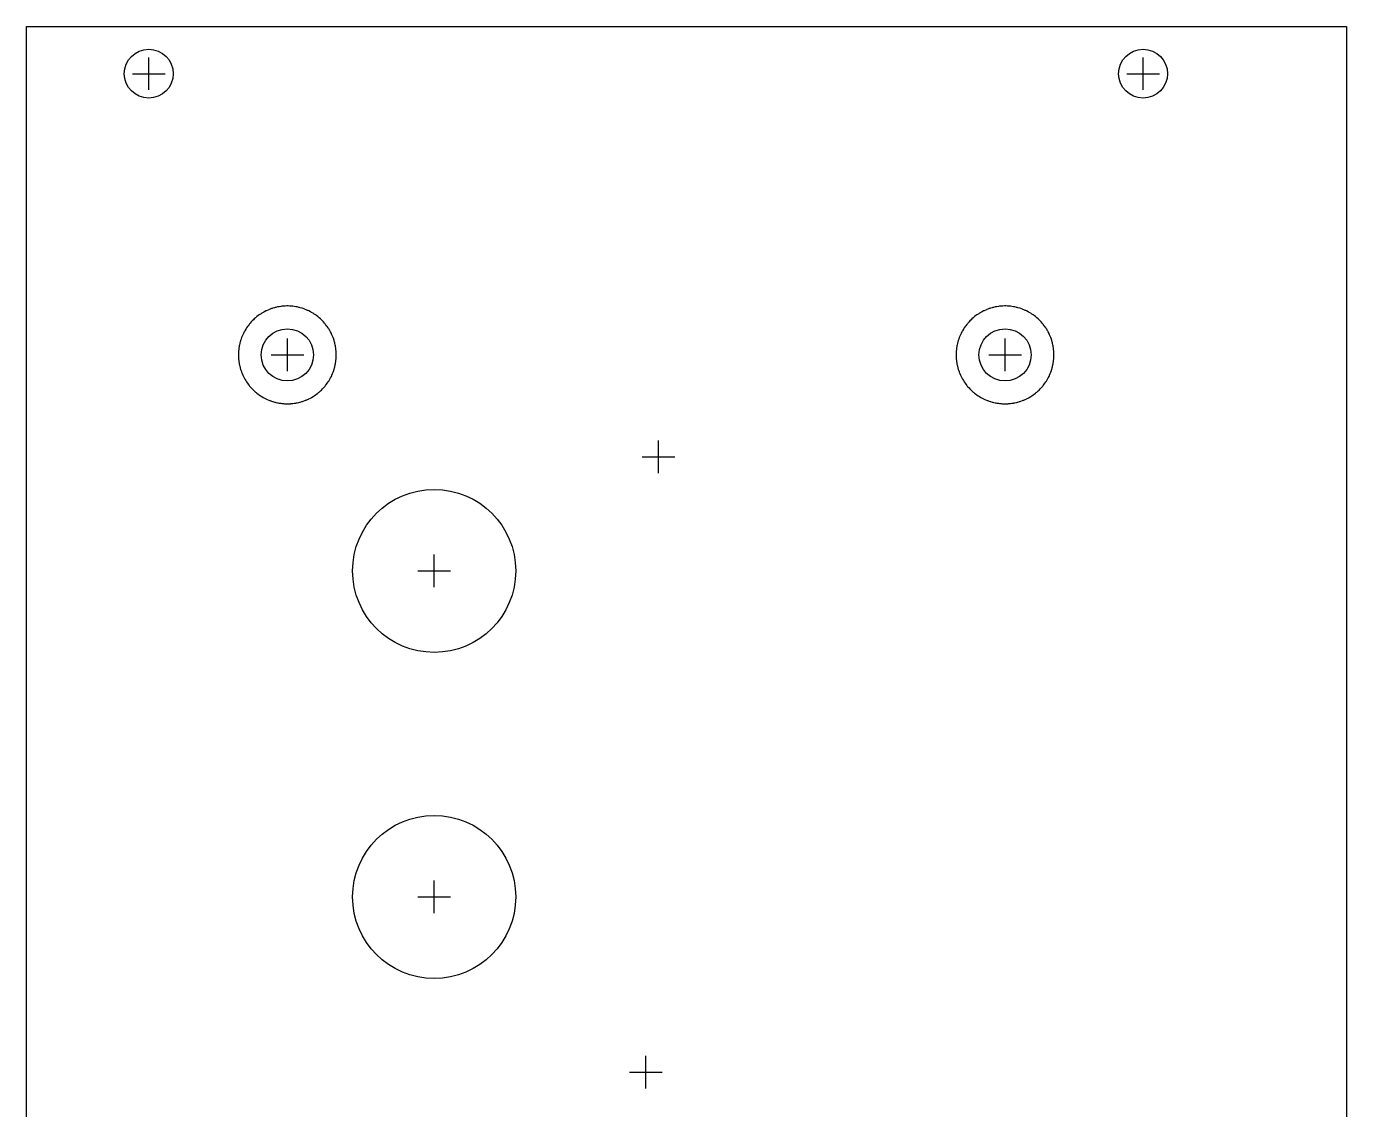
# Model space of a CAD drawing. Header units: millimetres. Extents: x -1 to 81, y -1 to 128.
# Drawn here: x 0 to 80.9, y 62 to 128.4 of the extents above; entities that cross this region are included whole.
import ezdxf

# ---------------------------------------------------------------- set-up
doc = ezdxf.new("R2010")
doc.units = ezdxf.units.MM
doc.layers.add('Contour', color=7, linetype='CONTINUOUS')
doc.layers.add('Reference_points', color=1, linetype='CONTINUOUS')

msp = doc.modelspace()

# ---------------------------------------------------------------- linework, layer by layer
at = {"layer": 'Contour', "color": 7, "linetype": 'CONTINUOUS'}
for p, q in [((0, 0), (0, 128.4)), ((0, 128.4), (80.94, 128.4)), ((80.94, 128.4), (80.94, 0)), ((14.592, 110.899), (14.545, 110.874)), ((14.592, 110.899), (14.545, 110.874)), ((14.682, 110.945), (14.592, 110.899)), ((14.682, 110.945), (14.592, 110.899)), ((14.713, 110.96), (14.682, 110.945)), ((14.713, 110.96), (14.682, 110.945)), ((14.761, 110.982), (14.713, 110.96)), ((14.761, 110.982), (14.713, 110.96)), ((14.853, 111.022), (14.761, 110.982)), ((14.853, 111.022), (14.761, 110.982)), ((14.89, 111.037), (14.853, 111.022)), ((14.89, 111.037), (14.853, 111.022)), ((14.939, 111.056), (14.89, 111.037)), ((14.939, 111.056), (14.89, 111.037)), ((15.034, 111.09), (14.939, 111.056)), ((15.034, 111.09), (14.939, 111.056)), ((15.063, 111.1), (15.034, 111.09)), ((15.063, 111.1), (15.034, 111.09)), ((15.114, 111.116), (15.063, 111.1)), ((15.114, 111.116), (15.063, 111.1)), ((15.21, 111.144), (15.114, 111.116)), ((15.21, 111.144), (15.114, 111.116)), ((15.244, 111.153), (15.21, 111.144)), ((15.244, 111.153), (15.21, 111.144)), ((15.295, 111.166), (15.244, 111.153)), ((15.295, 111.166), (15.244, 111.153)), ((15.393, 111.188), (15.295, 111.166)), ((15.393, 111.188), (15.295, 111.166)), ((15.438, 111.197), (15.393, 111.188)), ((15.438, 111.197), (15.393, 111.188)), ((15.49, 111.206), (15.438, 111.197)), ((15.49, 111.206), (15.438, 111.197)), ((15.589, 111.221), (15.49, 111.206)), ((15.589, 111.221), (15.49, 111.206)), ((15.661, 111.23), (15.589, 111.221)), ((15.661, 111.23), (15.589, 111.221)), ((15.762, 111.24), (15.661, 111.23)), ((15.762, 111.24), (15.661, 111.23)), ((15.805, 111.244), (15.762, 111.24)), ((15.805, 111.244), (15.762, 111.24)), ((15.858, 111.246), (15.805, 111.244)), ((15.858, 111.246), (15.805, 111.244)), ((15.958, 111.249), (15.858, 111.246)), ((15.958, 111.249), (15.858, 111.246)), ((15.989, 111.25), (15.958, 111.249)), ((15.989, 111.25), (15.958, 111.249)), ((16.042, 111.249), (15.989, 111.25)), ((16.042, 111.249), (15.989, 111.25)), ((16.142, 111.246), (16.042, 111.249)), ((16.142, 111.246), (16.042, 111.249)), ((16.185, 111.244), (16.142, 111.246)), ((16.185, 111.244), (16.142, 111.246)), ((16.238, 111.24), (16.185, 111.244)), ((16.238, 111.24), (16.185, 111.244)), ((16.339, 111.23), (16.238, 111.24)), ((16.339, 111.23), (16.238, 111.24)), ((16.411, 111.221), (16.339, 111.23)), ((16.411, 111.221), (16.339, 111.23)), ((16.51, 111.206), (16.411, 111.221)), ((16.51, 111.206), (16.411, 111.221)), ((16.555, 111.199), (16.51, 111.206)), ((16.555, 111.199), (16.51, 111.206)), ((16.607, 111.188), (16.555, 111.199)), ((16.607, 111.188), (16.555, 111.199)), ((16.705, 111.166), (16.607, 111.188)), ((16.705, 111.166), (16.607, 111.188)), ((16.739, 111.158), (16.705, 111.166)), ((16.739, 111.158), (16.705, 111.166)), ((16.79, 111.144), (16.739, 111.158)), ((16.79, 111.144), (16.739, 111.158)), ((16.886, 111.116), (16.79, 111.144)), ((16.886, 111.116), (16.79, 111.144)), ((16.916, 111.107), (16.886, 111.116)), ((16.916, 111.107), (16.886, 111.116)), ((16.966, 111.09), (16.916, 111.107)), ((16.966, 111.09), (16.916, 111.107)), ((17.061, 111.056), (16.966, 111.09)), ((17.061, 111.056), (16.966, 111.09)), ((17.098, 111.042), (17.061, 111.056)), ((17.098, 111.042), (17.061, 111.056)), ((17.147, 111.022), (17.098, 111.042)), ((17.147, 111.022), (17.098, 111.042)), ((17.239, 110.982), (17.147, 111.022)), ((17.239, 110.982), (17.147, 111.022)), ((17.271, 110.968), (17.239, 110.982)), ((17.271, 110.968), (17.239, 110.982)), ((17.318, 110.945), (17.271, 110.968)), ((17.318, 110.945), (17.271, 110.968)), ((17.408, 110.899), (17.318, 110.945)), ((17.408, 110.899), (17.318, 110.945)), ((17.439, 110.882), (17.408, 110.899)), ((17.439, 110.882), (17.408, 110.899)), ((58.592, 110.899), (58.545, 110.874)), ((58.592, 110.899), (58.545, 110.874)), ((58.682, 110.945), (58.592, 110.899)), ((58.682, 110.945), (58.592, 110.899)), ((58.713, 110.96), (58.682, 110.945)), ((58.713, 110.96), (58.682, 110.945)), ((58.761, 110.982), (58.713, 110.96)), ((58.761, 110.982), (58.713, 110.96)), ((58.853, 111.022), (58.761, 110.982)), ((58.853, 111.022), (58.761, 110.982)), ((58.89, 111.037), (58.853, 111.022)), ((58.89, 111.037), (58.853, 111.022)), ((58.939, 111.056), (58.89, 111.037)), ((58.939, 111.056), (58.89, 111.037)), ((59.034, 111.09), (58.939, 111.056)), ((59.034, 111.09), (58.939, 111.056)), ((59.063, 111.1), (59.034, 111.09)), ((59.063, 111.1), (59.034, 111.09)), ((59.114, 111.116), (59.063, 111.1)), ((59.114, 111.116), (59.063, 111.1)), ((59.21, 111.144), (59.114, 111.116)), ((59.21, 111.144), (59.114, 111.116)), ((59.244, 111.153), (59.21, 111.144)), ((59.244, 111.153), (59.21, 111.144)), ((59.295, 111.166), (59.244, 111.153)), ((59.295, 111.166), (59.244, 111.153)), ((59.393, 111.188), (59.295, 111.166)), ((59.393, 111.188), (59.295, 111.166)), ((59.438, 111.197), (59.393, 111.188)), ((59.438, 111.197), (59.393, 111.188)), ((59.49, 111.206), (59.438, 111.197)), ((59.49, 111.206), (59.438, 111.197)), ((59.589, 111.221), (59.49, 111.206)), ((59.589, 111.221), (59.49, 111.206)), ((59.661, 111.23), (59.589, 111.221)), ((59.661, 111.23), (59.589, 111.221)), ((59.762, 111.24), (59.661, 111.23)), ((59.762, 111.24), (59.661, 111.23)), ((59.805, 111.244), (59.762, 111.24)), ((59.805, 111.244), (59.762, 111.24)), ((59.858, 111.246), (59.805, 111.244)), ((59.858, 111.246), (59.805, 111.244)), ((59.958, 111.249), (59.858, 111.246)), ((59.958, 111.249), (59.858, 111.246)), ((59.989, 111.25), (59.958, 111.249)), ((59.989, 111.25), (59.958, 111.249)), ((60.042, 111.249), (59.989, 111.25)), ((60.042, 111.249), (59.989, 111.25)), ((60.142, 111.246), (60.042, 111.249)), ((60.142, 111.246), (60.042, 111.249)), ((60.185, 111.244), (60.142, 111.246)), ((60.185, 111.244), (60.142, 111.246)), ((60.238, 111.24), (60.185, 111.244)), ((60.238, 111.24), (60.185, 111.244)), ((60.339, 111.23), (60.238, 111.24)), ((60.339, 111.23), (60.238, 111.24)), ((60.411, 111.221), (60.339, 111.23)), ((60.411, 111.221), (60.339, 111.23)), ((60.51, 111.206), (60.411, 111.221)), ((60.51, 111.206), (60.411, 111.221)), ((60.555, 111.199), (60.51, 111.206)), ((60.555, 111.199), (60.51, 111.206)), ((60.607, 111.188), (60.555, 111.199)), ((60.607, 111.188), (60.555, 111.199)), ((60.705, 111.166), (60.607, 111.188)), ((60.705, 111.166), (60.607, 111.188)), ((60.739, 111.158), (60.705, 111.166)), ((60.739, 111.158), (60.705, 111.166)), ((60.79, 111.144), (60.739, 111.158)), ((60.79, 111.144), (60.739, 111.158)), ((60.886, 111.116), (60.79, 111.144)), ((60.886, 111.116), (60.79, 111.144)), ((60.916, 111.107), (60.886, 111.116)), ((60.916, 111.107), (60.886, 111.116)), ((60.966, 111.09), (60.916, 111.107)), ((60.966, 111.09), (60.916, 111.107)), ((61.061, 111.056), (60.966, 111.09)), ((61.061, 111.056), (60.966, 111.09)), ((61.098, 111.042), (61.061, 111.056)), ((61.098, 111.042), (61.061, 111.056)), ((61.147, 111.022), (61.098, 111.042)), ((61.147, 111.022), (61.098, 111.042)), ((61.239, 110.982), (61.147, 111.022)), ((61.239, 110.982), (61.147, 111.022)), ((61.271, 110.968), (61.239, 110.982)), ((61.271, 110.968), (61.239, 110.982)), ((61.318, 110.945), (61.271, 110.968)), ((61.318, 110.945), (61.271, 110.968)), ((61.408, 110.899), (61.318, 110.945)), ((61.408, 110.899), (61.318, 110.945)), ((61.439, 110.882), (61.408, 110.899)), ((61.439, 110.882), (61.408, 110.899)), ((13.654, 110.119), (13.593, 110.039)), ((13.654, 110.119), (13.593, 110.039)), ((13.688, 110.163), (13.654, 110.119)), ((13.688, 110.163), (13.654, 110.119)), ((13.723, 110.203), (13.688, 110.163)), ((13.723, 110.203), (13.688, 110.163)), ((13.79, 110.278), (13.723, 110.203)), ((13.79, 110.278), (13.723, 110.203)), ((13.844, 110.335), (13.79, 110.278)), ((13.844, 110.335), (13.79, 110.278)), ((13.915, 110.406), (13.844, 110.335)), ((13.915, 110.406), (13.844, 110.335)), ((13.972, 110.46), (13.915, 110.406)), ((13.972, 110.46), (13.915, 110.406)), ((14.047, 110.527), (13.972, 110.46)), ((14.047, 110.527), (13.972, 110.46)), ((14.09, 110.563), (14.047, 110.527)), ((14.09, 110.563), (14.047, 110.527)), ((14.131, 110.596), (14.09, 110.563)), ((14.131, 110.596), (14.09, 110.563)), ((14.211, 110.657), (14.131, 110.596)), ((14.211, 110.657), (14.131, 110.596)), ((14.267, 110.698), (14.211, 110.657)), ((14.267, 110.698), (14.211, 110.657)), ((14.35, 110.755), (14.267, 110.698)), ((14.35, 110.755), (14.267, 110.698)), ((14.384, 110.777), (14.35, 110.755)), ((14.384, 110.777), (14.35, 110.755)), ((14.429, 110.805), (14.384, 110.777)), ((14.429, 110.805), (14.384, 110.777)), ((14.515, 110.856), (14.429, 110.805)), ((14.515, 110.856), (14.429, 110.805)), ((14.545, 110.874), (14.515, 110.856)), ((14.545, 110.874), (14.515, 110.856)), ((17.485, 110.856), (17.439, 110.882)), ((17.485, 110.856), (17.439, 110.882)), ((17.571, 110.805), (17.485, 110.856)), ((17.571, 110.805), (17.485, 110.856)), ((17.605, 110.784), (17.571, 110.805)), ((17.605, 110.784), (17.571, 110.805)), ((17.65, 110.755), (17.605, 110.784)), ((17.65, 110.755), (17.605, 110.784)), ((17.733, 110.698), (17.65, 110.755)), ((17.733, 110.698), (17.65, 110.755)), ((17.789, 110.657), (17.733, 110.698)), ((17.789, 110.657), (17.733, 110.698)), ((17.869, 110.596), (17.789, 110.657)), ((17.869, 110.596), (17.789, 110.657)), ((17.913, 110.562), (17.869, 110.596)), ((17.913, 110.562), (17.869, 110.596)), ((17.953, 110.527), (17.913, 110.562)), ((17.953, 110.527), (17.913, 110.562)), ((18.028, 110.46), (17.953, 110.527)), ((18.028, 110.46), (17.953, 110.527)), ((18.085, 110.406), (18.028, 110.46)), ((18.085, 110.406), (18.028, 110.46)), ((18.156, 110.335), (18.085, 110.406)), ((18.156, 110.335), (18.085, 110.406)), ((18.21, 110.278), (18.156, 110.335)), ((18.21, 110.278), (18.156, 110.335)), ((18.277, 110.203), (18.21, 110.278)), ((18.277, 110.203), (18.21, 110.278)), ((18.313, 110.16), (18.277, 110.203)), ((18.313, 110.16), (18.277, 110.203)), ((18.346, 110.119), (18.313, 110.16)), ((18.346, 110.119), (18.313, 110.16)), ((18.407, 110.039), (18.346, 110.119)), ((18.407, 110.039), (18.346, 110.119)), ((57.654, 110.119), (57.593, 110.039)), ((57.654, 110.119), (57.593, 110.039)), ((57.688, 110.163), (57.654, 110.119)), ((57.688, 110.163), (57.654, 110.119)), ((57.723, 110.203), (57.688, 110.163)), ((57.723, 110.203), (57.688, 110.163)), ((57.79, 110.278), (57.723, 110.203)), ((57.79, 110.278), (57.723, 110.203)), ((57.844, 110.335), (57.79, 110.278)), ((57.844, 110.335), (57.79, 110.278)), ((57.915, 110.406), (57.844, 110.335)), ((57.915, 110.406), (57.844, 110.335)), ((57.972, 110.46), (57.915, 110.406)), ((57.972, 110.46), (57.915, 110.406)), ((58.047, 110.527), (57.972, 110.46)), ((58.047, 110.527), (57.972, 110.46)), ((58.09, 110.563), (58.047, 110.527)), ((58.09, 110.563), (58.047, 110.527)), ((58.131, 110.596), (58.09, 110.563)), ((58.131, 110.596), (58.09, 110.563)), ((58.211, 110.657), (58.131, 110.596)), ((58.211, 110.657), (58.131, 110.596)), ((58.267, 110.698), (58.211, 110.657)), ((58.267, 110.698), (58.211, 110.657)), ((58.35, 110.755), (58.267, 110.698)), ((58.35, 110.755), (58.267, 110.698)), ((58.384, 110.777), (58.35, 110.755)), ((58.384, 110.777), (58.35, 110.755)), ((58.429, 110.805), (58.384, 110.777)), ((58.429, 110.805), (58.384, 110.777)), ((58.515, 110.856), (58.429, 110.805)), ((58.515, 110.856), (58.429, 110.805)), ((58.545, 110.874), (58.515, 110.856)), ((58.545, 110.874), (58.515, 110.856)), ((61.485, 110.856), (61.439, 110.882)), ((61.485, 110.856), (61.439, 110.882)), ((61.571, 110.805), (61.485, 110.856)), ((61.571, 110.805), (61.485, 110.856)), ((61.605, 110.784), (61.571, 110.805)), ((61.605, 110.784), (61.571, 110.805)), ((61.65, 110.755), (61.605, 110.784)), ((61.65, 110.755), (61.605, 110.784)), ((61.733, 110.698), (61.65, 110.755)), ((61.733, 110.698), (61.65, 110.755)), ((61.789, 110.657), (61.733, 110.698)), ((61.789, 110.657), (61.733, 110.698)), ((61.869, 110.596), (61.789, 110.657)), ((61.869, 110.596), (61.789, 110.657)), ((61.913, 110.562), (61.869, 110.596)), ((61.913, 110.562), (61.869, 110.596)), ((61.953, 110.527), (61.913, 110.562)), ((61.953, 110.527), (61.913, 110.562)), ((62.028, 110.46), (61.953, 110.527)), ((62.028, 110.46), (61.953, 110.527)), ((62.085, 110.406), (62.028, 110.46)), ((62.085, 110.406), (62.028, 110.46)), ((62.156, 110.335), (62.085, 110.406)), ((62.156, 110.335), (62.085, 110.406)), ((62.21, 110.278), (62.156, 110.335)), ((62.21, 110.278), (62.156, 110.335)), ((62.277, 110.203), (62.21, 110.278)), ((62.277, 110.203), (62.21, 110.278)), ((62.313, 110.16), (62.277, 110.203)), ((62.313, 110.16), (62.277, 110.203)), ((62.346, 110.119), (62.313, 110.16)), ((62.346, 110.119), (62.313, 110.16)), ((62.407, 110.039), (62.346, 110.119)), ((62.407, 110.039), (62.346, 110.119)), ((13.194, 109.311), (13.16, 109.216)), ((13.194, 109.311), (13.16, 109.216)), ((13.208, 109.348), (13.194, 109.311)), ((13.208, 109.348), (13.194, 109.311)), ((13.228, 109.397), (13.208, 109.348)), ((13.228, 109.397), (13.208, 109.348)), ((13.268, 109.489), (13.228, 109.397)), ((13.268, 109.489), (13.228, 109.397)), ((13.282, 109.521), (13.268, 109.489)), ((13.282, 109.521), (13.268, 109.489)), ((13.305, 109.568), (13.282, 109.521)), ((13.305, 109.568), (13.282, 109.521)), ((13.351, 109.658), (13.305, 109.568)), ((13.351, 109.658), (13.305, 109.568)), ((13.368, 109.689), (13.351, 109.658)), ((13.368, 109.689), (13.351, 109.658)), ((13.394, 109.735), (13.368, 109.689)), ((13.394, 109.735), (13.368, 109.689)), ((13.445, 109.821), (13.394, 109.735)), ((13.445, 109.821), (13.394, 109.735)), ((13.466, 109.855), (13.445, 109.821)), ((13.466, 109.855), (13.445, 109.821)), ((13.495, 109.9), (13.466, 109.855)), ((13.495, 109.9), (13.466, 109.855)), ((13.552, 109.983), (13.495, 109.9)), ((13.552, 109.983), (13.495, 109.9)), ((13.593, 110.039), (13.552, 109.983)), ((13.593, 110.039), (13.552, 109.983)), ((18.448, 109.983), (18.407, 110.039)), ((18.448, 109.983), (18.407, 110.039)), ((18.505, 109.9), (18.448, 109.983)), ((18.505, 109.9), (18.448, 109.983)), ((18.527, 109.866), (18.505, 109.9)), ((18.527, 109.866), (18.505, 109.9)), ((18.555, 109.821), (18.527, 109.866)), ((18.555, 109.821), (18.527, 109.866)), ((18.606, 109.735), (18.555, 109.821)), ((18.606, 109.735), (18.555, 109.821)), ((18.624, 109.705), (18.606, 109.735)), ((18.624, 109.705), (18.606, 109.735)), ((18.649, 109.658), (18.624, 109.705)), ((18.649, 109.658), (18.624, 109.705)), ((18.695, 109.568), (18.649, 109.658)), ((18.695, 109.568), (18.649, 109.658)), ((18.71, 109.537), (18.695, 109.568)), ((18.71, 109.537), (18.695, 109.568)), ((18.732, 109.489), (18.71, 109.537)), ((18.732, 109.489), (18.71, 109.537)), ((18.772, 109.397), (18.732, 109.489)), ((18.772, 109.397), (18.732, 109.489)), ((18.787, 109.36), (18.772, 109.397)), ((18.787, 109.36), (18.772, 109.397)), ((18.806, 109.311), (18.787, 109.36)), ((18.806, 109.311), (18.787, 109.36)), ((18.84, 109.216), (18.806, 109.311)), ((18.84, 109.216), (18.806, 109.311)), ((57.194, 109.311), (57.16, 109.216)), ((57.194, 109.311), (57.16, 109.216)), ((57.208, 109.348), (57.194, 109.311)), ((57.208, 109.348), (57.194, 109.311)), ((57.228, 109.397), (57.208, 109.348)), ((57.228, 109.397), (57.208, 109.348)), ((57.268, 109.489), (57.228, 109.397)), ((57.268, 109.489), (57.228, 109.397)), ((57.282, 109.521), (57.268, 109.489)), ((57.282, 109.521), (57.268, 109.489)), ((57.305, 109.568), (57.282, 109.521)), ((57.305, 109.568), (57.282, 109.521)), ((57.351, 109.658), (57.305, 109.568)), ((57.351, 109.658), (57.305, 109.568)), ((57.368, 109.689), (57.351, 109.658)), ((57.368, 109.689), (57.351, 109.658)), ((57.394, 109.735), (57.368, 109.689)), ((57.394, 109.735), (57.368, 109.689)), ((57.445, 109.821), (57.394, 109.735)), ((57.445, 109.821), (57.394, 109.735)), ((57.466, 109.855), (57.445, 109.821)), ((57.466, 109.855), (57.445, 109.821)), ((57.495, 109.9), (57.466, 109.855)), ((57.495, 109.9), (57.466, 109.855)), ((57.552, 109.983), (57.495, 109.9)), ((57.552, 109.983), (57.495, 109.9)), ((57.593, 110.039), (57.552, 109.983)), ((57.593, 110.039), (57.552, 109.983)), ((62.448, 109.983), (62.407, 110.039)), ((62.448, 109.983), (62.407, 110.039)), ((62.505, 109.9), (62.448, 109.983)), ((62.505, 109.9), (62.448, 109.983)), ((62.527, 109.866), (62.505, 109.9)), ((62.527, 109.866), (62.505, 109.9)), ((62.555, 109.821), (62.527, 109.866)), ((62.555, 109.821), (62.527, 109.866)), ((62.606, 109.735), (62.555, 109.821)), ((62.606, 109.735), (62.555, 109.821)), ((62.624, 109.705), (62.606, 109.735)), ((62.624, 109.705), (62.606, 109.735)), ((62.649, 109.658), (62.624, 109.705)), ((62.649, 109.658), (62.624, 109.705)), ((62.695, 109.568), (62.649, 109.658)), ((62.695, 109.568), (62.649, 109.658)), ((62.71, 109.537), (62.695, 109.568)), ((62.71, 109.537), (62.695, 109.568)), ((62.732, 109.489), (62.71, 109.537)), ((62.732, 109.489), (62.71, 109.537)), ((62.772, 109.397), (62.732, 109.489)), ((62.772, 109.397), (62.732, 109.489)), ((62.787, 109.36), (62.772, 109.397)), ((62.787, 109.36), (62.772, 109.397)), ((62.806, 109.311), (62.787, 109.36)), ((62.806, 109.311), (62.787, 109.36)), ((62.84, 109.216), (62.806, 109.311)), ((62.84, 109.216), (62.806, 109.311)), ((13.01, 108.488), (13.006, 108.435)), ((13.01, 108.488), (13.006, 108.435)), ((13.02, 108.589), (13.01, 108.488)), ((13.02, 108.589), (13.01, 108.488)), ((13.029, 108.661), (13.02, 108.589)), ((13.029, 108.661), (13.02, 108.589)), ((13.044, 108.76), (13.029, 108.661)), ((13.044, 108.76), (13.029, 108.661)), ((13.051, 108.805), (13.044, 108.76)), ((13.051, 108.805), (13.044, 108.76)), ((13.062, 108.857), (13.051, 108.805)), ((13.062, 108.857), (13.051, 108.805)), ((13.084, 108.955), (13.062, 108.857)), ((13.084, 108.955), (13.062, 108.857)), ((13.092, 108.989), (13.084, 108.955)), ((13.092, 108.989), (13.084, 108.955)), ((13.106, 109.04), (13.092, 108.989)), ((13.106, 109.04), (13.092, 108.989)), ((13.134, 109.136), (13.106, 109.04)), ((13.134, 109.136), (13.106, 109.04)), ((13.143, 109.166), (13.134, 109.136)), ((13.143, 109.166), (13.134, 109.136)), ((13.16, 109.216), (13.143, 109.166)), ((13.16, 109.216), (13.143, 109.166)), ((18.85, 109.187), (18.84, 109.216)), ((18.85, 109.187), (18.84, 109.216)), ((18.866, 109.136), (18.85, 109.187)), ((18.866, 109.136), (18.85, 109.187)), ((18.894, 109.04), (18.866, 109.136)), ((18.894, 109.04), (18.866, 109.136)), ((18.903, 109.006), (18.894, 109.04)), ((18.903, 109.006), (18.894, 109.04)), ((18.916, 108.955), (18.903, 109.006)), ((18.916, 108.955), (18.903, 109.006)), ((18.938, 108.857), (18.916, 108.955)), ((18.938, 108.857), (18.916, 108.955)), ((18.947, 108.812), (18.938, 108.857)), ((18.947, 108.812), (18.938, 108.857)), ((18.956, 108.76), (18.947, 108.812)), ((18.956, 108.76), (18.947, 108.812)), ((18.971, 108.661), (18.956, 108.76)), ((18.971, 108.661), (18.956, 108.76)), ((18.98, 108.589), (18.971, 108.661)), ((18.98, 108.589), (18.971, 108.661)), ((18.99, 108.488), (18.98, 108.589)), ((18.99, 108.488), (18.98, 108.589)), ((18.994, 108.445), (18.99, 108.488)), ((18.994, 108.445), (18.99, 108.488)), ((57.01, 108.488), (57.006, 108.435)), ((57.01, 108.488), (57.006, 108.435)), ((57.02, 108.589), (57.01, 108.488)), ((57.02, 108.589), (57.01, 108.488)), ((57.029, 108.661), (57.02, 108.589)), ((57.029, 108.661), (57.02, 108.589)), ((57.044, 108.76), (57.029, 108.661)), ((57.044, 108.76), (57.029, 108.661)), ((57.051, 108.805), (57.044, 108.76)), ((57.051, 108.805), (57.044, 108.76)), ((57.062, 108.857), (57.051, 108.805)), ((57.062, 108.857), (57.051, 108.805)), ((57.084, 108.955), (57.062, 108.857)), ((57.084, 108.955), (57.062, 108.857)), ((57.092, 108.989), (57.084, 108.955)), ((57.092, 108.989), (57.084, 108.955)), ((57.106, 109.04), (57.092, 108.989)), ((57.106, 109.04), (57.092, 108.989)), ((57.134, 109.136), (57.106, 109.04)), ((57.134, 109.136), (57.106, 109.04)), ((57.143, 109.166), (57.134, 109.136)), ((57.143, 109.166), (57.134, 109.136)), ((57.16, 109.216), (57.143, 109.166)), ((57.16, 109.216), (57.143, 109.166)), ((62.85, 109.187), (62.84, 109.216)), ((62.85, 109.187), (62.84, 109.216)), ((62.866, 109.136), (62.85, 109.187)), ((62.866, 109.136), (62.85, 109.187)), ((62.894, 109.04), (62.866, 109.136)), ((62.894, 109.04), (62.866, 109.136)), ((62.903, 109.006), (62.894, 109.04)), ((62.903, 109.006), (62.894, 109.04)), ((62.916, 108.955), (62.903, 109.006)), ((62.916, 108.955), (62.903, 109.006)), ((62.938, 108.857), (62.916, 108.955)), ((62.938, 108.857), (62.916, 108.955)), ((62.947, 108.812), (62.938, 108.857)), ((62.947, 108.812), (62.938, 108.857)), ((62.956, 108.76), (62.947, 108.812)), ((62.956, 108.76), (62.947, 108.812)), ((62.971, 108.661), (62.956, 108.76)), ((62.971, 108.661), (62.956, 108.76)), ((62.98, 108.589), (62.971, 108.661)), ((62.98, 108.589), (62.971, 108.661)), ((62.99, 108.488), (62.98, 108.589)), ((62.99, 108.488), (62.98, 108.589)), ((62.994, 108.445), (62.99, 108.488)), ((62.994, 108.445), (62.99, 108.488)), ((13.001, 108.292), (13, 108.239)), ((13.001, 108.292), (13, 108.239)), ((13, 108.239), (13.001, 108.208)), ((13, 108.239), (13.001, 108.208)), ((13.004, 108.392), (13.001, 108.292)), ((13.004, 108.392), (13.001, 108.292)), ((13.001, 108.208), (13.004, 108.108)), ((13.001, 108.208), (13.004, 108.108)), ((13.006, 108.435), (13.004, 108.392)), ((13.006, 108.435), (13.004, 108.392)), ((13.004, 108.108), (13.006, 108.055)), ((13.004, 108.108), (13.006, 108.055)), ((13.006, 108.055), (13.01, 108.012)), ((13.006, 108.055), (13.01, 108.012)), ((13.01, 108.012), (13.02, 107.911)), ((13.01, 108.012), (13.02, 107.911)), ((13.02, 107.911), (13.029, 107.839)), ((13.02, 107.911), (13.029, 107.839)), ((13.029, 107.839), (13.044, 107.74)), ((13.029, 107.839), (13.044, 107.74)), ((13.044, 107.74), (13.053, 107.688)), ((13.044, 107.74), (13.053, 107.688)), ((13.053, 107.688), (13.062, 107.643)), ((13.053, 107.688), (13.062, 107.643)), ((18.938, 107.643), (18.949, 107.695)), ((18.938, 107.643), (18.949, 107.695)), ((18.949, 107.695), (18.956, 107.74)), ((18.949, 107.695), (18.956, 107.74)), ((18.956, 107.74), (18.971, 107.839)), ((18.956, 107.74), (18.971, 107.839)), ((18.971, 107.839), (18.98, 107.911)), ((18.971, 107.839), (18.98, 107.911)), ((18.98, 107.911), (18.99, 108.012)), ((18.98, 107.911), (18.99, 108.012)), ((18.99, 108.012), (18.994, 108.065)), ((18.99, 108.012), (18.994, 108.065)), ((18.996, 108.392), (18.994, 108.445)), ((18.996, 108.392), (18.994, 108.445)), ((18.994, 108.065), (18.996, 108.108)), ((18.994, 108.065), (18.996, 108.108)), ((18.999, 108.292), (18.996, 108.392)), ((18.999, 108.292), (18.996, 108.392)), ((18.996, 108.108), (18.999, 108.208)), ((18.996, 108.108), (18.999, 108.208)), ((19, 108.261), (18.999, 108.292)), ((19, 108.261), (18.999, 108.292)), ((18.999, 108.208), (19, 108.261)), ((18.999, 108.208), (19, 108.261)), ((57.001, 108.292), (57, 108.239)), ((57.001, 108.292), (57, 108.239)), ((57, 108.239), (57.001, 108.208)), ((57, 108.239), (57.001, 108.208)), ((57.004, 108.392), (57.001, 108.292)), ((57.004, 108.392), (57.001, 108.292)), ((57.001, 108.208), (57.004, 108.108)), ((57.001, 108.208), (57.004, 108.108)), ((57.006, 108.435), (57.004, 108.392)), ((57.006, 108.435), (57.004, 108.392)), ((57.004, 108.108), (57.006, 108.055)), ((57.004, 108.108), (57.006, 108.055)), ((57.006, 108.055), (57.01, 108.012)), ((57.006, 108.055), (57.01, 108.012)), ((57.01, 108.012), (57.02, 107.911)), ((57.01, 108.012), (57.02, 107.911)), ((57.02, 107.911), (57.029, 107.839)), ((57.02, 107.911), (57.029, 107.839)), ((57.029, 107.839), (57.044, 107.74)), ((57.029, 107.839), (57.044, 107.74)), ((57.044, 107.74), (57.053, 107.688)), ((57.044, 107.74), (57.053, 107.688)), ((57.053, 107.688), (57.062, 107.643)), ((57.053, 107.688), (57.062, 107.643)), ((62.938, 107.643), (62.949, 107.695)), ((62.938, 107.643), (62.949, 107.695)), ((62.949, 107.695), (62.956, 107.74)), ((62.949, 107.695), (62.956, 107.74)), ((62.956, 107.74), (62.971, 107.839)), ((62.956, 107.74), (62.971, 107.839)), ((62.971, 107.839), (62.98, 107.911)), ((62.971, 107.839), (62.98, 107.911)), ((62.98, 107.911), (62.99, 108.012)), ((62.98, 107.911), (62.99, 108.012)), ((62.99, 108.012), (62.994, 108.065)), ((62.99, 108.012), (62.994, 108.065)), ((62.996, 108.392), (62.994, 108.445)), ((62.996, 108.392), (62.994, 108.445)), ((62.994, 108.065), (62.996, 108.108)), ((62.994, 108.065), (62.996, 108.108)), ((62.999, 108.292), (62.996, 108.392)), ((62.999, 108.292), (62.996, 108.392)), ((62.996, 108.108), (62.999, 108.208)), ((62.996, 108.108), (62.999, 108.208)), ((63, 108.261), (62.999, 108.292)), ((63, 108.261), (62.999, 108.292)), ((62.999, 108.208), (63, 108.261)), ((62.999, 108.208), (63, 108.261)), ((13.062, 107.643), (13.084, 107.545)), ((13.062, 107.643), (13.084, 107.545)), ((13.084, 107.545), (13.097, 107.494)), ((13.084, 107.545), (13.097, 107.494)), ((13.097, 107.494), (13.106, 107.46)), ((13.097, 107.494), (13.106, 107.46)), ((13.106, 107.46), (13.134, 107.364)), ((13.106, 107.46), (13.134, 107.364)), ((13.134, 107.364), (13.15, 107.313)), ((13.134, 107.364), (13.15, 107.313)), ((13.15, 107.313), (13.16, 107.284)), ((13.15, 107.313), (13.16, 107.284)), ((13.16, 107.284), (13.194, 107.189)), ((13.16, 107.284), (13.194, 107.189)), ((13.194, 107.189), (13.213, 107.14)), ((13.194, 107.189), (13.213, 107.14)), ((13.213, 107.14), (13.228, 107.103)), ((13.213, 107.14), (13.228, 107.103)), ((13.228, 107.103), (13.268, 107.011)), ((13.228, 107.103), (13.268, 107.011)), ((13.268, 107.011), (13.29, 106.963)), ((13.268, 107.011), (13.29, 106.963)), ((13.29, 106.963), (13.305, 106.932)), ((13.29, 106.963), (13.305, 106.932)), ((13.305, 106.932), (13.351, 106.842)), ((13.305, 106.932), (13.351, 106.842)), ((13.351, 106.842), (13.376, 106.795)), ((13.351, 106.842), (13.376, 106.795)), ((18.632, 106.811), (18.649, 106.842)), ((18.632, 106.811), (18.649, 106.842)), ((18.649, 106.842), (18.695, 106.932)), ((18.649, 106.842), (18.695, 106.932)), ((18.695, 106.932), (18.718, 106.979)), ((18.695, 106.932), (18.718, 106.979)), ((18.718, 106.979), (18.732, 107.011)), ((18.718, 106.979), (18.732, 107.011)), ((18.732, 107.011), (18.772, 107.103)), ((18.732, 107.011), (18.772, 107.103)), ((18.772, 107.103), (18.792, 107.152)), ((18.772, 107.103), (18.792, 107.152)), ((18.792, 107.152), (18.806, 107.189)), ((18.792, 107.152), (18.806, 107.189)), ((18.806, 107.189), (18.84, 107.284)), ((18.806, 107.189), (18.84, 107.284)), ((18.84, 107.284), (18.857, 107.334)), ((18.84, 107.284), (18.857, 107.334)), ((18.857, 107.334), (18.866, 107.364)), ((18.857, 107.334), (18.866, 107.364)), ((18.866, 107.364), (18.894, 107.46)), ((18.866, 107.364), (18.894, 107.46)), ((18.894, 107.46), (18.908, 107.511)), ((18.894, 107.46), (18.908, 107.511)), ((18.908, 107.511), (18.916, 107.545)), ((18.908, 107.511), (18.916, 107.545)), ((18.916, 107.545), (18.938, 107.643)), ((18.916, 107.545), (18.938, 107.643)), ((57.062, 107.643), (57.084, 107.545)), ((57.062, 107.643), (57.084, 107.545)), ((57.084, 107.545), (57.097, 107.494)), ((57.084, 107.545), (57.097, 107.494)), ((57.097, 107.494), (57.106, 107.46)), ((57.097, 107.494), (57.106, 107.46)), ((57.106, 107.46), (57.134, 107.364)), ((57.106, 107.46), (57.134, 107.364)), ((57.134, 107.364), (57.15, 107.313)), ((57.134, 107.364), (57.15, 107.313)), ((57.15, 107.313), (57.16, 107.284)), ((57.15, 107.313), (57.16, 107.284)), ((57.16, 107.284), (57.194, 107.189)), ((57.16, 107.284), (57.194, 107.189)), ((57.194, 107.189), (57.213, 107.14)), ((57.194, 107.189), (57.213, 107.14)), ((57.213, 107.14), (57.228, 107.103)), ((57.213, 107.14), (57.228, 107.103)), ((57.228, 107.103), (57.268, 107.011)), ((57.228, 107.103), (57.268, 107.011)), ((57.268, 107.011), (57.29, 106.963)), ((57.268, 107.011), (57.29, 106.963)), ((57.29, 106.963), (57.305, 106.932)), ((57.29, 106.963), (57.305, 106.932)), ((57.305, 106.932), (57.351, 106.842)), ((57.305, 106.932), (57.351, 106.842)), ((57.351, 106.842), (57.376, 106.795)), ((57.351, 106.842), (57.376, 106.795)), ((62.632, 106.811), (62.649, 106.842)), ((62.632, 106.811), (62.649, 106.842)), ((62.649, 106.842), (62.695, 106.932)), ((62.649, 106.842), (62.695, 106.932)), ((62.695, 106.932), (62.718, 106.979)), ((62.695, 106.932), (62.718, 106.979)), ((62.718, 106.979), (62.732, 107.011)), ((62.718, 106.979), (62.732, 107.011)), ((62.732, 107.011), (62.772, 107.103)), ((62.732, 107.011), (62.772, 107.103)), ((62.772, 107.103), (62.792, 107.152)), ((62.772, 107.103), (62.792, 107.152)), ((62.792, 107.152), (62.806, 107.189)), ((62.792, 107.152), (62.806, 107.189)), ((62.806, 107.189), (62.84, 107.284)), ((62.806, 107.189), (62.84, 107.284)), ((62.84, 107.284), (62.857, 107.334)), ((62.84, 107.284), (62.857, 107.334)), ((62.857, 107.334), (62.866, 107.364)), ((62.857, 107.334), (62.866, 107.364)), ((62.866, 107.364), (62.894, 107.46)), ((62.866, 107.364), (62.894, 107.46)), ((62.894, 107.46), (62.908, 107.511)), ((62.894, 107.46), (62.908, 107.511)), ((62.908, 107.511), (62.916, 107.545)), ((62.908, 107.511), (62.916, 107.545)), ((62.916, 107.545), (62.938, 107.643)), ((62.916, 107.545), (62.938, 107.643)), ((13.376, 106.795), (13.394, 106.765)), ((13.376, 106.795), (13.394, 106.765)), ((13.394, 106.765), (13.445, 106.679)), ((13.394, 106.765), (13.445, 106.679)), ((13.445, 106.679), (13.473, 106.634)), ((13.445, 106.679), (13.473, 106.634)), ((13.473, 106.634), (13.495, 106.6)), ((13.473, 106.634), (13.495, 106.6)), ((13.495, 106.6), (13.552, 106.517)), ((13.495, 106.6), (13.552, 106.517)), ((13.552, 106.517), (13.593, 106.461)), ((13.552, 106.517), (13.593, 106.461)), ((13.593, 106.461), (13.654, 106.381)), ((13.593, 106.461), (13.654, 106.381)), ((13.654, 106.381), (13.687, 106.34)), ((13.654, 106.381), (13.687, 106.34)), ((13.687, 106.34), (13.723, 106.297)), ((13.687, 106.34), (13.723, 106.297)), ((13.723, 106.297), (13.79, 106.222)), ((13.723, 106.297), (13.79, 106.222)), ((13.79, 106.222), (13.844, 106.165)), ((13.79, 106.222), (13.844, 106.165)), ((13.844, 106.165), (13.915, 106.094)), ((13.844, 106.165), (13.915, 106.094)), ((13.915, 106.094), (13.972, 106.04)), ((13.915, 106.094), (13.972, 106.04)), ((13.972, 106.04), (14.047, 105.973)), ((13.972, 106.04), (14.047, 105.973)), ((17.953, 105.973), (18.028, 106.04)), ((17.953, 105.973), (18.028, 106.04)), ((18.028, 106.04), (18.085, 106.094)), ((18.028, 106.04), (18.085, 106.094)), ((18.085, 106.094), (18.156, 106.165)), ((18.085, 106.094), (18.156, 106.165)), ((18.156, 106.165), (18.21, 106.222)), ((18.156, 106.165), (18.21, 106.222)), ((18.21, 106.222), (18.277, 106.297)), ((18.21, 106.222), (18.277, 106.297)), ((18.277, 106.297), (18.312, 106.337)), ((18.277, 106.297), (18.312, 106.337)), ((18.312, 106.337), (18.346, 106.381)), ((18.312, 106.337), (18.346, 106.381)), ((18.346, 106.381), (18.407, 106.461)), ((18.346, 106.381), (18.407, 106.461)), ((18.407, 106.461), (18.448, 106.517)), ((18.407, 106.461), (18.448, 106.517)), ((18.448, 106.517), (18.505, 106.6)), ((18.448, 106.517), (18.505, 106.6)), ((18.505, 106.6), (18.534, 106.645)), ((18.505, 106.6), (18.534, 106.645)), ((18.534, 106.645), (18.555, 106.679)), ((18.534, 106.645), (18.555, 106.679)), ((18.555, 106.679), (18.606, 106.765)), ((18.555, 106.679), (18.606, 106.765)), ((18.606, 106.765), (18.632, 106.811)), ((18.606, 106.765), (18.632, 106.811)), ((57.376, 106.795), (57.394, 106.765)), ((57.376, 106.795), (57.394, 106.765)), ((57.394, 106.765), (57.445, 106.679)), ((57.394, 106.765), (57.445, 106.679)), ((57.445, 106.679), (57.473, 106.634)), ((57.445, 106.679), (57.473, 106.634)), ((57.473, 106.634), (57.495, 106.6)), ((57.473, 106.634), (57.495, 106.6)), ((57.495, 106.6), (57.552, 106.517)), ((57.495, 106.6), (57.552, 106.517)), ((57.552, 106.517), (57.593, 106.461)), ((57.552, 106.517), (57.593, 106.461)), ((57.593, 106.461), (57.654, 106.381)), ((57.593, 106.461), (57.654, 106.381)), ((57.654, 106.381), (57.687, 106.34)), ((57.654, 106.381), (57.687, 106.34)), ((57.687, 106.34), (57.723, 106.297)), ((57.687, 106.34), (57.723, 106.297)), ((57.723, 106.297), (57.79, 106.222)), ((57.723, 106.297), (57.79, 106.222)), ((57.79, 106.222), (57.844, 106.165)), ((57.79, 106.222), (57.844, 106.165)), ((57.844, 106.165), (57.915, 106.094)), ((57.844, 106.165), (57.915, 106.094)), ((57.915, 106.094), (57.972, 106.04)), ((57.915, 106.094), (57.972, 106.04)), ((57.972, 106.04), (58.047, 105.973)), ((57.972, 106.04), (58.047, 105.973)), ((61.953, 105.973), (62.028, 106.04)), ((61.953, 105.973), (62.028, 106.04)), ((62.028, 106.04), (62.085, 106.094)), ((62.028, 106.04), (62.085, 106.094)), ((62.085, 106.094), (62.156, 106.165)), ((62.085, 106.094), (62.156, 106.165)), ((62.156, 106.165), (62.21, 106.222)), ((62.156, 106.165), (62.21, 106.222)), ((62.21, 106.222), (62.277, 106.297)), ((62.21, 106.222), (62.277, 106.297)), ((62.277, 106.297), (62.312, 106.337)), ((62.277, 106.297), (62.312, 106.337)), ((62.312, 106.337), (62.346, 106.381)), ((62.312, 106.337), (62.346, 106.381)), ((62.346, 106.381), (62.407, 106.461)), ((62.346, 106.381), (62.407, 106.461)), ((62.407, 106.461), (62.448, 106.517)), ((62.407, 106.461), (62.448, 106.517)), ((62.448, 106.517), (62.505, 106.6)), ((62.448, 106.517), (62.505, 106.6)), ((62.505, 106.6), (62.534, 106.645)), ((62.505, 106.6), (62.534, 106.645)), ((62.534, 106.645), (62.555, 106.679)), ((62.534, 106.645), (62.555, 106.679)), ((62.555, 106.679), (62.606, 106.765)), ((62.555, 106.679), (62.606, 106.765)), ((62.606, 106.765), (62.632, 106.811)), ((62.606, 106.765), (62.632, 106.811)), ((14.047, 105.973), (14.087, 105.938)), ((14.047, 105.973), (14.087, 105.938)), ((14.087, 105.938), (14.131, 105.904)), ((14.087, 105.938), (14.131, 105.904)), ((14.131, 105.904), (14.211, 105.843)), ((14.131, 105.904), (14.211, 105.843)), ((14.211, 105.843), (14.267, 105.802)), ((14.211, 105.843), (14.267, 105.802)), ((14.267, 105.802), (14.35, 105.745)), ((14.267, 105.802), (14.35, 105.745)), ((14.35, 105.745), (14.395, 105.716)), ((14.35, 105.745), (14.395, 105.716)), ((14.395, 105.716), (14.429, 105.695)), ((14.395, 105.716), (14.429, 105.695)), ((14.429, 105.695), (14.515, 105.644)), ((14.429, 105.695), (14.515, 105.644)), ((14.515, 105.644), (14.561, 105.618)), ((14.515, 105.644), (14.561, 105.618)), ((14.561, 105.618), (14.592, 105.601)), ((14.561, 105.618), (14.592, 105.601)), ((14.592, 105.601), (14.682, 105.555)), ((14.592, 105.601), (14.682, 105.555)), ((14.682, 105.555), (14.729, 105.532)), ((14.682, 105.555), (14.729, 105.532)), ((14.729, 105.532), (14.761, 105.518)), ((14.729, 105.532), (14.761, 105.518)), ((14.761, 105.518), (14.853, 105.478)), ((14.761, 105.518), (14.853, 105.478)), ((14.853, 105.478), (14.902, 105.458)), ((14.853, 105.478), (14.902, 105.458)), ((14.902, 105.458), (14.939, 105.444)), ((14.902, 105.458), (14.939, 105.444)), ((14.939, 105.444), (15.034, 105.41)), ((14.939, 105.444), (15.034, 105.41)), ((15.034, 105.41), (15.084, 105.393)), ((15.034, 105.41), (15.084, 105.393)), ((15.084, 105.393), (15.114, 105.384)), ((15.084, 105.393), (15.114, 105.384)), ((15.114, 105.384), (15.21, 105.356)), ((15.114, 105.384), (15.21, 105.356)), ((15.21, 105.356), (15.261, 105.342)), ((15.21, 105.356), (15.261, 105.342)), ((15.261, 105.342), (15.295, 105.334)), ((15.261, 105.342), (15.295, 105.334)), ((15.295, 105.334), (15.393, 105.312)), ((15.295, 105.334), (15.393, 105.312)), ((15.393, 105.312), (15.445, 105.301)), ((15.393, 105.312), (15.445, 105.301)), ((15.445, 105.301), (15.49, 105.294)), ((15.445, 105.301), (15.49, 105.294)), ((15.49, 105.294), (15.589, 105.279)), ((15.49, 105.294), (15.589, 105.279)), ((15.589, 105.279), (15.661, 105.27)), ((15.589, 105.279), (15.661, 105.27)), ((15.661, 105.27), (15.762, 105.26)), ((15.661, 105.27), (15.762, 105.26)), ((15.762, 105.26), (15.815, 105.256)), ((15.762, 105.26), (15.815, 105.256)), ((15.815, 105.256), (15.858, 105.254)), ((15.815, 105.256), (15.858, 105.254)), ((15.858, 105.254), (15.958, 105.251)), ((15.858, 105.254), (15.958, 105.251)), ((15.958, 105.251), (16.011, 105.25)), ((15.958, 105.251), (16.011, 105.25)), ((16.011, 105.25), (16.042, 105.251)), ((16.011, 105.25), (16.042, 105.251)), ((16.042, 105.251), (16.142, 105.254)), ((16.042, 105.251), (16.142, 105.254)), ((16.142, 105.254), (16.195, 105.256)), ((16.142, 105.254), (16.195, 105.256)), ((16.195, 105.256), (16.238, 105.26)), ((16.195, 105.256), (16.238, 105.26)), ((16.238, 105.26), (16.339, 105.27)), ((16.238, 105.26), (16.339, 105.27)), ((16.339, 105.27), (16.411, 105.279)), ((16.339, 105.27), (16.411, 105.279)), ((16.411, 105.279), (16.51, 105.294)), ((16.411, 105.279), (16.51, 105.294)), ((16.51, 105.294), (16.562, 105.303)), ((16.51, 105.294), (16.562, 105.303)), ((16.562, 105.303), (16.607, 105.312)), ((16.562, 105.303), (16.607, 105.312)), ((16.607, 105.312), (16.705, 105.334)), ((16.607, 105.312), (16.705, 105.334)), ((16.705, 105.334), (16.756, 105.347)), ((16.705, 105.334), (16.756, 105.347)), ((16.756, 105.347), (16.79, 105.356)), ((16.756, 105.347), (16.79, 105.356)), ((16.79, 105.356), (16.886, 105.384)), ((16.79, 105.356), (16.886, 105.384)), ((16.886, 105.384), (16.937, 105.4)), ((16.886, 105.384), (16.937, 105.4)), ((16.937, 105.4), (16.966, 105.41)), ((16.937, 105.4), (16.966, 105.41)), ((16.966, 105.41), (17.061, 105.444)), ((16.966, 105.41), (17.061, 105.444)), ((17.061, 105.444), (17.11, 105.463)), ((17.061, 105.444), (17.11, 105.463)), ((17.11, 105.463), (17.147, 105.478)), ((17.11, 105.463), (17.147, 105.478)), ((17.147, 105.478), (17.239, 105.518)), ((17.147, 105.478), (17.239, 105.518)), ((17.239, 105.518), (17.287, 105.54)), ((17.239, 105.518), (17.287, 105.54)), ((17.287, 105.54), (17.318, 105.555)), ((17.287, 105.54), (17.318, 105.555)), ((17.318, 105.555), (17.408, 105.601)), ((17.318, 105.555), (17.408, 105.601)), ((17.408, 105.601), (17.455, 105.626)), ((17.408, 105.601), (17.455, 105.626)), ((17.455, 105.626), (17.485, 105.644)), ((17.455, 105.626), (17.485, 105.644)), ((17.485, 105.644), (17.571, 105.695)), ((17.485, 105.644), (17.571, 105.695)), ((17.571, 105.695), (17.616, 105.723)), ((17.571, 105.695), (17.616, 105.723)), ((17.616, 105.723), (17.65, 105.745)), ((17.616, 105.723), (17.65, 105.745)), ((17.65, 105.745), (17.733, 105.802)), ((17.65, 105.745), (17.733, 105.802)), ((17.733, 105.802), (17.789, 105.843)), ((17.733, 105.802), (17.789, 105.843)), ((17.789, 105.843), (17.869, 105.904)), ((17.789, 105.843), (17.869, 105.904)), ((17.869, 105.904), (17.91, 105.937)), ((17.869, 105.904), (17.91, 105.937)), ((17.91, 105.937), (17.953, 105.973)), ((17.91, 105.937), (17.953, 105.973)), ((58.047, 105.973), (58.087, 105.938)), ((58.047, 105.973), (58.087, 105.938)), ((58.087, 105.938), (58.131, 105.904)), ((58.087, 105.938), (58.131, 105.904)), ((58.131, 105.904), (58.211, 105.843)), ((58.131, 105.904), (58.211, 105.843)), ((58.211, 105.843), (58.267, 105.802)), ((58.211, 105.843), (58.267, 105.802)), ((58.267, 105.802), (58.35, 105.745)), ((58.267, 105.802), (58.35, 105.745)), ((58.35, 105.745), (58.395, 105.716)), ((58.35, 105.745), (58.395, 105.716)), ((58.395, 105.716), (58.429, 105.695)), ((58.395, 105.716), (58.429, 105.695)), ((58.429, 105.695), (58.515, 105.644)), ((58.429, 105.695), (58.515, 105.644)), ((58.515, 105.644), (58.561, 105.618)), ((58.515, 105.644), (58.561, 105.618)), ((58.561, 105.618), (58.592, 105.601)), ((58.561, 105.618), (58.592, 105.601)), ((58.592, 105.601), (58.682, 105.555)), ((58.592, 105.601), (58.682, 105.555)), ((58.682, 105.555), (58.729, 105.532)), ((58.682, 105.555), (58.729, 105.532)), ((58.729, 105.532), (58.761, 105.518)), ((58.729, 105.532), (58.761, 105.518)), ((58.761, 105.518), (58.853, 105.478)), ((58.761, 105.518), (58.853, 105.478)), ((58.853, 105.478), (58.902, 105.458)), ((58.853, 105.478), (58.902, 105.458)), ((58.902, 105.458), (58.939, 105.444)), ((58.902, 105.458), (58.939, 105.444)), ((58.939, 105.444), (59.034, 105.41)), ((58.939, 105.444), (59.034, 105.41)), ((59.034, 105.41), (59.084, 105.393)), ((59.034, 105.41), (59.084, 105.393)), ((59.084, 105.393), (59.114, 105.384)), ((59.084, 105.393), (59.114, 105.384)), ((59.114, 105.384), (59.21, 105.356)), ((59.114, 105.384), (59.21, 105.356)), ((59.21, 105.356), (59.261, 105.342)), ((59.21, 105.356), (59.261, 105.342)), ((59.261, 105.342), (59.295, 105.334)), ((59.261, 105.342), (59.295, 105.334)), ((59.295, 105.334), (59.393, 105.312)), ((59.295, 105.334), (59.393, 105.312)), ((59.393, 105.312), (59.445, 105.301)), ((59.393, 105.312), (59.445, 105.301)), ((59.445, 105.301), (59.49, 105.294)), ((59.445, 105.301), (59.49, 105.294)), ((59.49, 105.294), (59.589, 105.279)), ((59.49, 105.294), (59.589, 105.279)), ((59.589, 105.279), (59.661, 105.27)), ((59.589, 105.279), (59.661, 105.27)), ((59.661, 105.27), (59.762, 105.26)), ((59.661, 105.27), (59.762, 105.26)), ((59.762, 105.26), (59.815, 105.256)), ((59.762, 105.26), (59.815, 105.256)), ((59.815, 105.256), (59.858, 105.254)), ((59.815, 105.256), (59.858, 105.254)), ((59.858, 105.254), (59.958, 105.251)), ((59.858, 105.254), (59.958, 105.251)), ((59.958, 105.251), (60.011, 105.25)), ((59.958, 105.251), (60.011, 105.25)), ((60.011, 105.25), (60.042, 105.251)), ((60.011, 105.25), (60.042, 105.251)), ((60.042, 105.251), (60.142, 105.254)), ((60.042, 105.251), (60.142, 105.254)), ((60.142, 105.254), (60.195, 105.256)), ((60.142, 105.254), (60.195, 105.256)), ((60.195, 105.256), (60.238, 105.26)), ((60.195, 105.256), (60.238, 105.26)), ((60.238, 105.26), (60.339, 105.27)), ((60.238, 105.26), (60.339, 105.27)), ((60.339, 105.27), (60.411, 105.279)), ((60.339, 105.27), (60.411, 105.279)), ((60.411, 105.279), (60.51, 105.294)), ((60.411, 105.279), (60.51, 105.294)), ((60.51, 105.294), (60.562, 105.303)), ((60.51, 105.294), (60.562, 105.303)), ((60.562, 105.303), (60.607, 105.312)), ((60.562, 105.303), (60.607, 105.312)), ((60.607, 105.312), (60.705, 105.334)), ((60.607, 105.312), (60.705, 105.334)), ((60.705, 105.334), (60.756, 105.347)), ((60.705, 105.334), (60.756, 105.347)), ((60.756, 105.347), (60.79, 105.356)), ((60.756, 105.347), (60.79, 105.356)), ((60.79, 105.356), (60.886, 105.384)), ((60.79, 105.356), (60.886, 105.384)), ((60.886, 105.384), (60.937, 105.4)), ((60.886, 105.384), (60.937, 105.4)), ((60.937, 105.4), (60.966, 105.41)), ((60.937, 105.4), (60.966, 105.41)), ((60.966, 105.41), (61.061, 105.444)), ((60.966, 105.41), (61.061, 105.444)), ((61.061, 105.444), (61.11, 105.463)), ((61.061, 105.444), (61.11, 105.463)), ((61.11, 105.463), (61.147, 105.478)), ((61.11, 105.463), (61.147, 105.478)), ((61.147, 105.478), (61.239, 105.518)), ((61.147, 105.478), (61.239, 105.518)), ((61.239, 105.518), (61.287, 105.54)), ((61.239, 105.518), (61.287, 105.54)), ((61.287, 105.54), (61.318, 105.555)), ((61.287, 105.54), (61.318, 105.555)), ((61.318, 105.555), (61.408, 105.601)), ((61.318, 105.555), (61.408, 105.601)), ((61.408, 105.601), (61.455, 105.626)), ((61.408, 105.601), (61.455, 105.626)), ((61.455, 105.626), (61.485, 105.644)), ((61.455, 105.626), (61.485, 105.644)), ((61.485, 105.644), (61.571, 105.695)), ((61.485, 105.644), (61.571, 105.695)), ((61.571, 105.695), (61.616, 105.723)), ((61.571, 105.695), (61.616, 105.723)), ((61.616, 105.723), (61.65, 105.745)), ((61.616, 105.723), (61.65, 105.745)), ((61.65, 105.745), (61.733, 105.802)), ((61.65, 105.745), (61.733, 105.802)), ((61.733, 105.802), (61.789, 105.843)), ((61.733, 105.802), (61.789, 105.843)), ((61.789, 105.843), (61.869, 105.904)), ((61.789, 105.843), (61.869, 105.904)), ((61.869, 105.904), (61.91, 105.937)), ((61.869, 105.904), (61.91, 105.937)), ((61.91, 105.937), (61.953, 105.973)), ((61.91, 105.937), (61.953, 105.973))]:
    msp.add_line(p, q, dxfattribs=at)
for centre, radius in [((7.5, 125.5), 1.5), ((68.46, 125.5), 1.5), ((16, 108.25), 1.6), ((16, 108.25), 1.6), ((60, 108.25), 1.6), ((60, 108.25), 1.6), ((25, 95), 5), ((25, 75), 5)]:
    msp.add_circle(centre, radius, dxfattribs=at)
at = {"layer": 'Reference_points', "color": 1, "linetype": 'CONTINUOUS'}
for p, q in [((7.5, 124.5), (7.5, 126.5)), ((68.46, 124.5), (68.46, 126.5)), ((6.5, 125.5), (8.5, 125.5)), ((67.46, 125.5), (69.46, 125.5)), ((16, 107.25), (16, 109.25)), ((60, 107.25), (60, 109.25)), ((15, 108.25), (17, 108.25)), ((59, 108.25), (61, 108.25)), ((38.75, 101), (38.75, 103)), ((37.75, 102), (39.75, 102)), ((25, 94), (25, 96)), ((24, 95), (26, 95)), ((25, 74), (25, 76)), ((25, 74), (25, 76)), ((24, 75), (26, 75)), ((24, 75), (26, 75)), ((37.98, 63.25), (37.98, 65.25)), ((36.98, 64.25), (38.98, 64.25))]:
    msp.add_line(p, q, dxfattribs=at)

doc.saveas('drawing.dxf')
